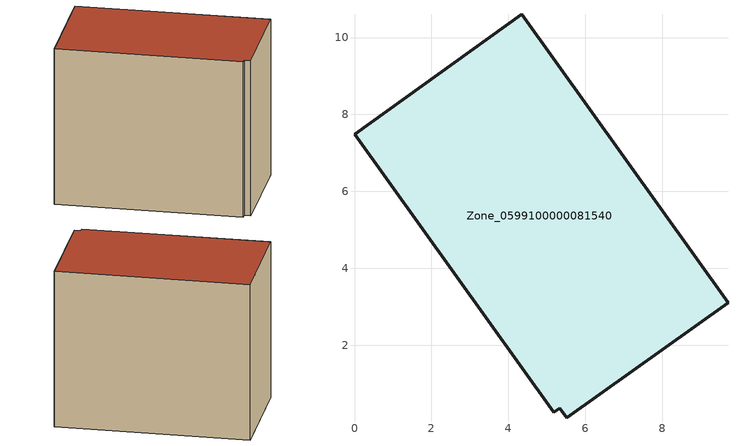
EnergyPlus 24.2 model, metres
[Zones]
Zone_0599100000081540
 floor ground (C_G): 5.52,0.12 5.34,0.36 5.18,0.25 0,7.49 4.35,10.6 9.71,3.11 z0
 wall outside (C_F): 9.71,3.11 4.35,10.6 0,7.49 5.18,0.25 5.34,0.36 5.52,0.12 9.71,3.11 z0:7.76
 roof outside (C_R): 5.34,0.36 5.52,0.12 9.71,3.11 4.35,10.6 0,7.49 5.18,0.25 z7.76
[BUILDING]
Pand.0599100000081540: North Axis=0; Terrain=City; Loads Convergence Tolerance Value=0.04; Temperature Convergence Tolerance Value=0.4; Solar Distribution=FullExterior; Maximum Number of Warmup Days=25; Minimum Number of Warmup Days=1
[Site:Location]
Rotterdam.The.Hague.AP_ZH_NLD Design_Conditions: Latitude=51.96; Longitude=4.45; Time Zone=1; Elevation=-4.5
[SITE:GROUNDTEMPERATURE:BUILDINGSURFACE]
18, 18, 18, 18, 18, 18, 18, 18, 18, 18, 18, 18
[MATERIAL] Thermal Absorptance=0.9; Solar Absorptance=0.7; Visible Absorptance=0.7
Name | Roughness | Thickness | Conductivity | Density | Specific Heat
G.TC.1975-1991 | MediumSmooth | 0.15 | 0.288461 | 540 | 1210
F.TC.1975-1991 | Rough | 0.3 | 0.230769 | 1920 | 840
R.TC.1975-1991 | MediumRough | 0.2 | 0.153846 | 1500 | 1000
[CONSTRUCTION]
C_G: G.TC.1975-1991
C_F: F.TC.1975-1991
C_R: R.TC.1975-1991
[ZONE]
Zone_0599100000081540: Type=1; Multiplier=1; Ceiling Height=Autocalculate; Volume=Autocalculate; Floor Area=autocalculate; Part of Total Floor Area=Yes
[ZONEINFILTRATION:DESIGNFLOWRATE]
Infil_Zone_0599100000081540: Zone or ZoneList or Space or SpaceList=Zone_0599100000081540; Schedule=AlwaysOn; Design Flow Rate Calculation Method=Flow/Area; Flow Rate per Floor Area=0.003; Constant Term Coefficient=1; Temperature Term Coefficient=0; Velocity Term Coefficient=0; Velocity Squared Term Coefficient=0
[HVACTEMPLATE:ZONE:IDEALLOADSAIRSYSTEM]
Zone_0599100000081540: Maximum Heating Supply Air Temperature=50; Minimum Cooling Supply Air Temperature=13; Maximum Heating Supply Air Humidity Ratio=0.0156; Minimum Cooling Supply Air Humidity Ratio=0.0077; Heating Limit=NoLimit; Cooling Limit=NoLimit; Dehumidification Control Type=ConstantSensibleHeatRatio; Cooling Sensible Heat Ratio=0.7; Dehumidification Setpoint=60; Humidification Control Type=None; Humidification Setpoint=30; Outdoor Air Method=None; Outdoor Air Flow Rate per Person=0.00944; Outdoor Air Flow Rate per Zone Floor Area=0; Outdoor Air Flow Rate per Zone=0; Demand Controlled Ventilation Type=None; Outdoor Air Economizer Type=NoEconomizer; Heat Recovery Type=None; Sensible Heat Recovery Effectiveness=0.7; Latent Heat Recovery Effectiveness=0.65
[ZONECONTROL:THERMOSTAT]
ThermostatControl_Zone_0599100000081540: Zone or ZoneList=Zone_0599100000081540; Control Type Schedule=DualSetpointControlType; Control 1=Thermostat_Zone_0599100000081540; Temperature Difference Between Cutout And Setpoint=0
[THERMOSTATSETPOINT:DUALSETPOINT]
Thermostat_Zone_0599100000081540: Heating Setpoint Temperature Schedule=HeatingSetpoint_Zone_0599100000081540; Cooling Setpoint Temperature Schedule=CoolingSetpoint_Zone_0599100000081540
[SCHEDULE:COMPACT]
HeatingSetpoint_Zone_0599100000081540: Through: 12/31, For: AllDays, Until: 24:00, 21
CoolingSetpoint_Zone_0599100000081540: Through: 12/31, For: AllDays, Until: 24:00, 24
DualSetpointControlType: Through: 12/31, For: AllDays, Until: 24:00, 4
AlwaysOn: Through: 12/31, For: AllDays, Until: 24:00, 1
